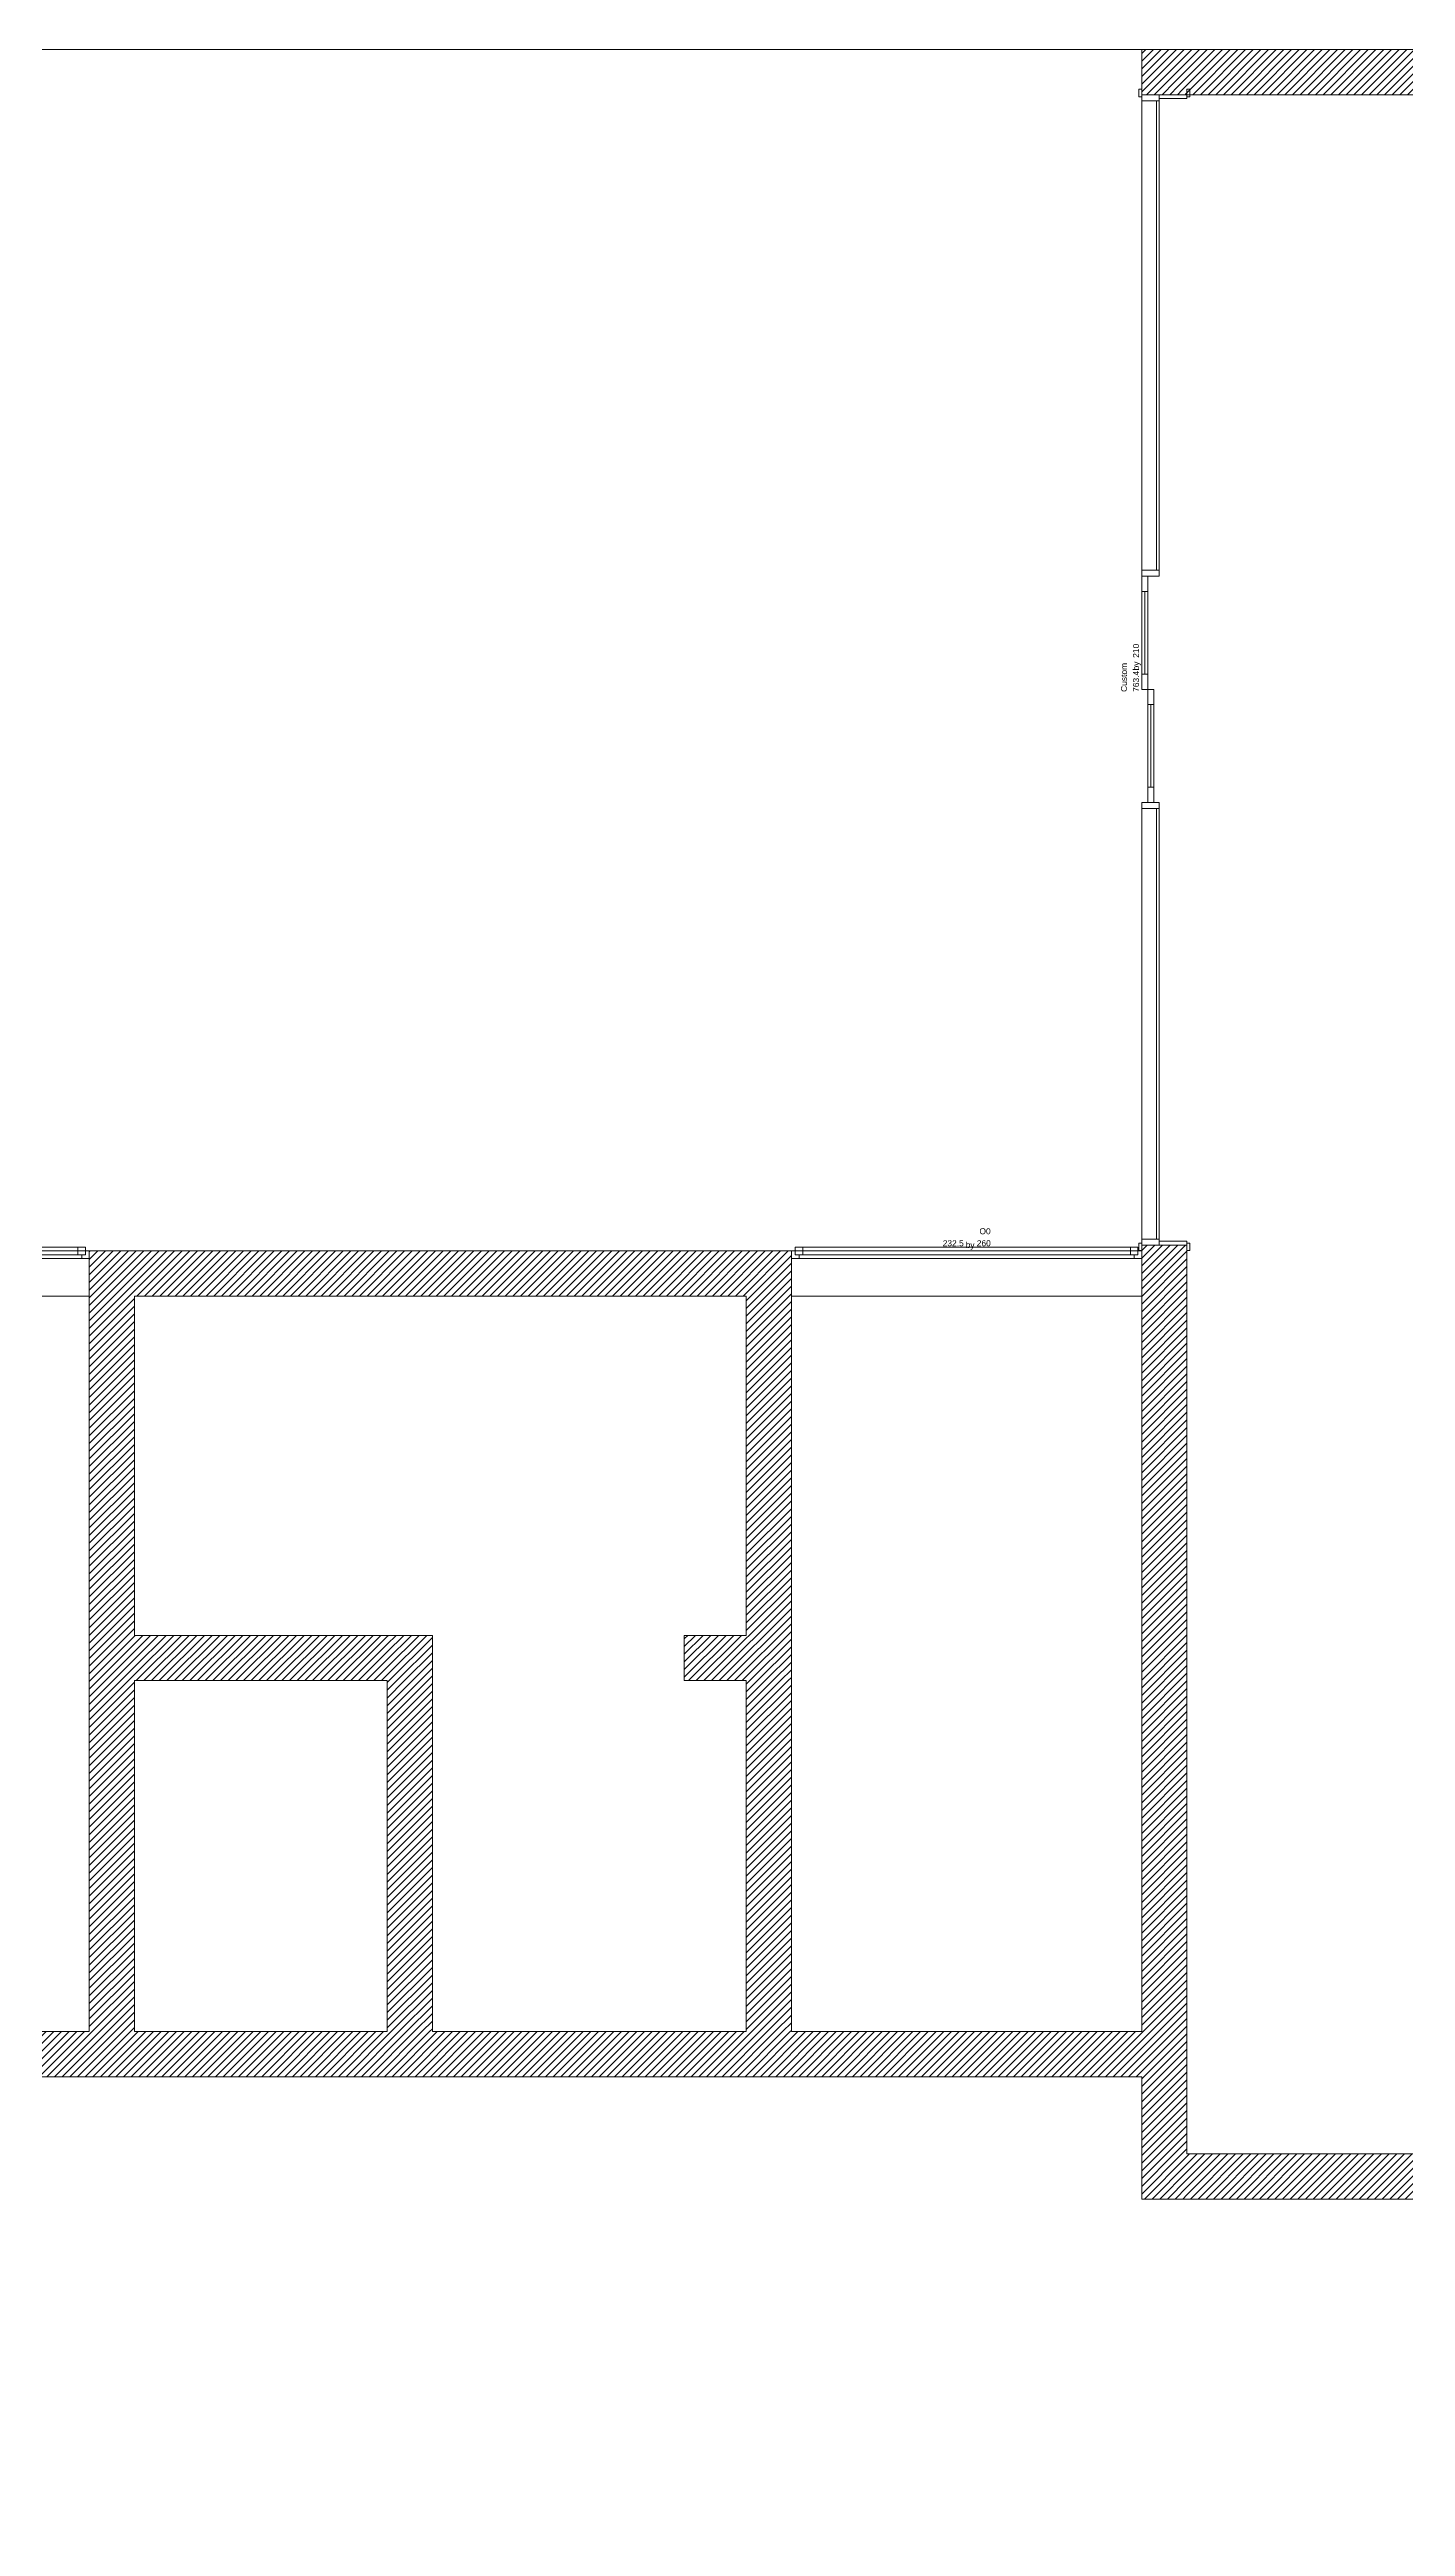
# Model space of a CAD drawing. Header units: millimetres. Extents: x -22335 to 45019, y -6963 to 25912.
# Drawn here: x 18026 to 27024, y 9474 to 25912 of the extents above; entities that cross this region are included whole.
import ezdxf
from ezdxf.enums import TextEntityAlignment as Align

# ---------------------------------------------------------------- set-up
doc = ezdxf.new("R2010")
doc.units = ezdxf.units.MM
doc.header["$MEASUREMENT"] = 0
for name, color, linetype in [('A_KONS_plosce', 7, 'Continuous'), ('A_KONS_zid zunanji', 7, 'Continuous'), ('Archicad Door Markers', 7, 'Continuous'), ('Archicad Doors', 7, 'Continuous'), ('Archicad Window Markers', 7, 'Continuous'), ('Archicad Windows', 7, 'Continuous')]:
    doc.layers.add(name, color=color, linetype=linetype)
for name, color, linetype, lineweight, true_color in [('A_KONS_plosce_Pen_No__89', 7, 'Continuous', 0, 0x71cebe), ('Archicad Doors_Pen_No__23', 7, 'Continuous', 20, 0xff6600), ('Archicad Doors_Pen_No__3', 7, 'Continuous', 13, 0xff6600), ('Archicad Windows_Pen_No__23', 7, 'Continuous', 20, 0xff6600), ('Archicad Windows_Pen_No__3', 7, 'Continuous', 13, 0xff6600)]:
    doc.layers.add(name, color=color, linetype=linetype, lineweight=lineweight, true_color=true_color)
for name, color, linetype, lineweight in [('A_KONS_zid zunanji_Pen_No__27', 7, 'Continuous', 20), ('Archicad Door Markers_Pen_No__7', 7, 'Continuous', 13), ('Archicad Doors_Pen_No__27', 7, 'Continuous', 20), ('Archicad Window Markers_Pen_No__7', 7, 'Continuous', 13), ('Archicad Windows_Pen_No__27', 7, 'Continuous', 20)]:
    doc.layers.add(name, color=color, linetype=linetype, lineweight=lineweight)
doc.styles.add('GENERATED_STYLE_1', font='arial.ttf')
pattern_1 = [(45, (0, 0), (-25.455843, 25.455843), [])]

# ---------------------------------------------------------------- blocks, each defined once
blk = doc.blocks.new('Slab_1', base_point=(-22196, 25912))
at = {"layer": 'A_KONS_plosce_Pen_No__89', "color": 123, "linetype": 'Continuous', "lineweight": 0, "true_color": 0x71cebe, "flags": 128}
blk.add_lwpolyline([(-22196, 25912), (-22196, -6834), (-12447, -6834), (-3773, -6834), (6716, -6834), (9171, -6834), (44877, -6834), (44877, 969), (44877, 11647), (44877, 25912)], close=True, dxfattribs=at)
blk = doc.blocks.new('Wall_19', base_point=(25274, 11647))
at = {"layer": 'A_KONS_zid zunanji', "linetype": 'Continuous', "lineweight": 0, "true_color": 0x000000}
h = blk.add_hatch(dxfattribs=at)
h.set_pattern_fill('Navadna_NF_Opeka', color=18, style=0, pattern_type=2)
h.set_pattern_definition(pattern_1)
h.paths.add_polyline_path([(25274, 11947), (25274, 11647), (25574, 11947)])
h = blk.add_hatch(dxfattribs=at)
h.set_pattern_fill('Navadna_NF_Opeka', color=18, style=0, pattern_type=2)
h.set_pattern_definition(pattern_1)
h.paths.add_polyline_path([(25574, 11947), (25274, 11647), (25574, 11647)])
h = blk.add_hatch(dxfattribs=at)
h.set_pattern_fill('Navadna_NF_Opeka', color=18, style=0, pattern_type=2)
h.set_pattern_definition(pattern_1)
h.paths.add_polyline_path([(34813, 11947), (25574, 11947), (25574, 11647), (34813, 11647)])
h = blk.add_hatch(dxfattribs=at)
h.set_pattern_fill('Navadna_NF_Opeka', color=18, style=0, pattern_type=2)
h.set_pattern_definition(pattern_1)
h.paths.add_polyline_path([(34813, 11947), (35113, 11647), (35113, 11947)])
h = blk.add_hatch(dxfattribs=at)
h.set_pattern_fill('Navadna_NF_Opeka', color=18, style=0, pattern_type=2)
h.set_pattern_definition(pattern_1)
h.paths.add_polyline_path([(34813, 11647), (35113, 11647), (34813, 11947)])
at = {"layer": 'A_KONS_zid zunanji_Pen_No__27', "color": 7, "linetype": 'Continuous', "lineweight": 20, "flags": 128}
for points in [[(25274, 11647), (25274, 11947)], [(34813, 11947), (25574, 11947)], [(35113, 11647), (35113, 11947)], [(25274, 11647), (35113, 11647)]]:
    blk.add_lwpolyline(points, dxfattribs=at)
blk = doc.blocks.new('Sliding Door with 2 Sidelights 27_5')
at = {"layer": 'Archicad Doors_Pen_No__23', "color": 30, "linetype": 'Continuous', "lineweight": 20, "true_color": 0xff6600}
for p, q in [((-3777, 0), (-3817, 0)), ((-3817, 0), (-3817, -115)), ((-3777, -115), (-3777, 0)), ((-919, 0), (-3777, 0)), ((-879, 0), (-919, 0)), ((-919, 0), (-919, -115)), ((-879, -115), (-879, 0)), ((661, 0), (621, 0)), ((621, 0), (621, -115)), ((661, -115), (661, 0)), ((3777, 0), (661, 0)), ((3817, 0), (3777, 0)), ((3777, 0), (3777, -115)), ((3817, -115), (3817, 0)), ((-3817, -115), (-3777, -115)), ((-919, -115), (-879, -115)), ((621, -115), (661, -115)), ((3777, -115), (3817, -115))]:
    blk.add_line(p, q, dxfattribs=at)
at = {"layer": 'Archicad Doors_Pen_No__23', "color": 30, "linetype": 'Continuous', "lineweight": 20, "true_color": 0xff6600, "flags": 128}
for points in [[(-919, -115), (-3777, -115), (-3777, 0), (-919, 0)], [(3777, 0), (661, 0), (661, -115), (3777, -115)]]:
    blk.add_lwpolyline(points, close=True, dxfattribs=at)
at = {"layer": 'Archicad Doors_Pen_No__27', "color": 7, "linetype": 'Continuous', "lineweight": 20}
for p, q in [((-3817, 0), (-3854, 0)), ((-3817, 0), (-3854, 0)), ((-3817, 0), (-3817, -115)), ((-3817, 0), (-3817, -115)), ((3817, 0), (3817, -115)), ((3817, 0), (3817, -115)), ((3817, 0), (3854, 0)), ((3817, 0), (3854, 0)), ((-3817, -115), (-3817, -300)), ((-3817, -115), (-3817, -300)), ((3817, -115), (3817, -300)), ((3817, -115), (3817, -300)), ((-3817, -300), (-3854, -300)), ((-3817, -300), (-3854, -300)), ((3817, -300), (3854, -300)), ((3817, -300), (3854, -300))]:
    blk.add_line(p, q, dxfattribs=at)
at = {"layer": 'Archicad Doors_Pen_No__3', "color": 30, "linetype": 'Continuous', "lineweight": 13, "true_color": 0xff6600}
for p, q in [((-3854, 0), (-3854, 19)), ((-3854, 19), (-3804, 19)), ((-3804, 0), (-3854, 0)), ((-3804, 19), (-3804, 0)), ((-129, 0), (-29, 0)), ((-129, -40), (-129, 0)), ((-29, 0), (-29, -40)), ((521, -40), (521, 0)), ((521, 0), (621, 0)), ((621, 0), (621, -40)), ((3804, 19), (3854, 19)), ((3804, 0), (3804, 19)), ((3854, 0), (3804, 0)), ((3854, 19), (3854, 0)), ((-3817, -300), (-3817, -115)), ((-3817, -115), (-3792, -115)), ((-3792, -115), (-3792, -300)), ((-3777, -97), (-919, -97)), ((-879, -40), (-779, -40)), ((-879, -80), (-879, -40)), ((-779, -80), (-879, -80)), ((-779, -40), (-779, -80)), ((-779, -60), (-229, -60)), ((-229, -80), (-229, -40)), ((-229, -40), (-129, -40)), ((-129, -80), (-229, -80)), ((-29, -40), (-129, -40)), ((-129, -40), (-129, -80)), ((-29, -20), (521, -20)), ((621, -40), (521, -40)), ((3777, -97), (661, -97)), ((3792, -300), (3792, -115)), ((3792, -115), (3817, -115)), ((3817, -115), (3817, -300)), ((-3854, -319), (-3854, -300)), ((-3854, -300), (-3804, -300)), ((-3804, -319), (-3854, -319)), ((-3792, -300), (-3817, -300)), ((-3804, -300), (-3804, -319)), ((3817, -300), (3792, -300)), ((3804, -300), (3854, -300)), ((3804, -319), (3804, -300)), ((3854, -319), (3804, -319)), ((3854, -300), (3854, -319))]:
    blk.add_line(p, q, dxfattribs=at)
at = {"layer": 'Archicad Doors_Pen_No__3', "color": 30, "linetype": 'Continuous', "lineweight": 13, "true_color": 0xff6600, "flags": 128}
for points in [[(-29, 0), (521, 0), (521, -20), (-29, -20)], [(-779, -40), (-229, -40), (-229, -60), (-779, -60)], [(-779, -60), (-229, -60), (-229, -80), (-779, -80)], [(-29, -20), (521, -20), (521, -40), (-29, -40)]]:
    blk.add_lwpolyline(points, close=True, dxfattribs=at)
blk = doc.blocks.new('Basic Window-Door-Skylight Marker')
at = {"layer": 'Archicad Window Markers_Pen_No__7', "color": 7, "lineweight": 13, "style": 'GENERATED_STYLE_1'}
for tag, p in [('AC_WIDO_ID', (-157, 99)), ('AC_WIDO_A_SIZE', (-157, 20)), ('GS_Separator', (-23, 8)), ('AC_WIDO_B_SIZE', (65, 19))]:
    blk.add_attdef(tag, text='', height=40, dxfattribs=at).set_placement(p, align=Align.BOTTOM_LEFT)
blk = doc.blocks.new('Wall_33', base_point=(25274, 11647))
at = {"layer": 'A_KONS_zid zunanji', "linetype": 'Continuous', "lineweight": 0, "true_color": 0x000000}
h = blk.add_hatch(dxfattribs=at)
h.set_pattern_fill('Navadna_NF_Opeka', color=18, style=0, pattern_type=2)
h.set_pattern_definition(pattern_1)
h.paths.add_polyline_path([(25574, 25912), (25274, 25912), (25574, 25612)])
h = blk.add_hatch(dxfattribs=at)
h.set_pattern_fill('Navadna_NF_Opeka', color=18, style=0, pattern_type=2)
h.set_pattern_definition(pattern_1)
h.paths.add_polyline_path([(25574, 25612), (25274, 25912), (25274, 25612)])
h = blk.add_hatch(dxfattribs=at)
h.set_pattern_fill('Navadna_NF_Opeka', color=18, style=0, pattern_type=2)
h.set_pattern_definition(pattern_1)
h.paths.add_polyline_path([(25574, 17978), (25274, 17978), (25274, 11947), (25574, 11947)])
at = {"layer": 'A_KONS_zid zunanji_Pen_No__27', "color": 7, "linetype": 'Continuous', "lineweight": 20}
for p, q in [((25274, 25612), (25274, 25649)), ((25574, 25612), (25574, 25649)), ((25274, 25612), (25389, 25612)), ((25389, 25612), (25574, 25612)), ((25274, 17978), (25274, 17941)), ((25274, 17978), (25389, 17978)), ((25389, 17978), (25574, 17978)), ((25574, 17978), (25574, 17941))]:
    blk.add_line(p, q, dxfattribs=at)
at = {"layer": 'A_KONS_zid zunanji_Pen_No__27', "color": 7, "linetype": 'Continuous', "lineweight": 20, "flags": 128}
for points in [[(25274, 25912), (25574, 25912)], [(25274, 25912), (25274, 25612)], [(25274, 17978), (25274, 17939)], [(25574, 11947), (25574, 17978)], [(25274, 17639), (25274, 12759)], [(25274, 12459), (25274, 11947)]]:
    blk.add_lwpolyline(points, dxfattribs=at)
at = {"layer": 'Archicad Door Markers', "color": 161, "lineweight": 13, "true_color": 0x40a5ff}
ref = blk.add_blockref('Basic Window-Door-Skylight Marker', (25274, 21795), dxfattribs=dict(at, rotation=90))
ref.add_attrib('AC_MarkerText_1', 'Custom', dxfattribs={"layer": 'Archicad Door Markers_Pen_No__7', "color": 7, "lineweight": 13, "height": 40, "rotation": 90, "style": 'GENERATED_STYLE_1'}).set_placement((25188, 21649), align=Align.BOTTOM_LEFT)
ref.add_attrib('GS_Separator', ' by ', dxfattribs={"layer": 'Archicad Door Markers_Pen_No__7', "color": 7, "lineweight": 13, "height": 40, "rotation": 90, "style": 'GENERATED_STYLE_1'}).set_placement((25268, 21776), align=Align.BOTTOM_LEFT)
ref.add_attrib('AC_WIDO_A_SIZE', '763.4', dxfattribs={"layer": 'Archicad Door Markers_Pen_No__7', "color": 7, "lineweight": 13, "height": 40, "rotation": 90, "style": 'GENERATED_STYLE_1'}).set_placement((25268, 21649), align=Align.BOTTOM_LEFT)
ref.add_attrib('AC_WIDO_B_SIZE', '210', dxfattribs={"layer": 'Archicad Door Markers_Pen_No__7', "color": 7, "lineweight": 13, "height": 40, "rotation": 90, "style": 'GENERATED_STYLE_1'}).set_placement((25268, 21875), align=Align.BOTTOM_LEFT)
at = {"layer": 'Archicad Doors', "color": 21, "linetype": 'Continuous', "lineweight": 0, "true_color": 0xff9955, "zscale": 1000, "rotation": 90}
blk.add_blockref('Sliding Door with 2 Sidelights 27_5', (25274, 21795), dxfattribs=at)
blk = doc.blocks.new('Wall_35', base_point=(25274, 25912))
at = {"layer": 'A_KONS_zid zunanji', "linetype": 'Continuous', "lineweight": 0, "true_color": 0x000000}
h = blk.add_hatch(dxfattribs=at)
h.set_pattern_fill('Navadna_NF_Opeka', color=18, style=0, pattern_type=2)
h.set_pattern_definition(pattern_1)
h.paths.add_polyline_path([(25574, 25612), (34813, 25612), (34813, 25912), (25574, 25912)])
at = {"layer": 'A_KONS_zid zunanji_Pen_No__27', "color": 7, "linetype": 'Continuous', "lineweight": 20, "flags": 128}
for points in [[(34813, 25912), (25574, 25912)], [(25574, 25612), (34813, 25612)]]:
    blk.add_lwpolyline(points, dxfattribs=at)
blk = doc.blocks.new('Window 27_9')
at = {"layer": 'Archicad Windows_Pen_No__23', "color": 30, "linetype": 'Continuous', "lineweight": 20, "true_color": 0xff6600}
for p, q in [((-1090, 0), (-1065, 0)), ((-1065, 25), (-1015, 25)), ((-1065, -25), (-1065, 25)), ((-1065, 0), (-1065, -25)), ((-1015, 25), (-1015, -25)), ((-1015, 25), (1015, 25)), ((-1015, 0), (1015, 0)), ((1015, -25), (1015, 25)), ((1015, 25), (1065, 25)), ((1065, 25), (1065, -25)), ((1065, -25), (1065, 0)), ((1065, 0), (1090, 0)), ((-1040, -50), (-1090, -50)), ((-1065, -25), (-1040, -25)), ((-1015, -25), (-1065, -25)), ((-1040, -25), (-1040, -50)), ((1015, -25), (-1015, -25)), ((1065, -25), (1015, -25)), ((1040, -50), (1040, -25)), ((1040, -25), (1065, -25)), ((1090, -50), (1040, -50))]:
    blk.add_line(p, q, dxfattribs=at)
at = {"layer": 'Archicad Windows_Pen_No__27', "color": 7, "linetype": 'Continuous', "lineweight": 20}
for p, q in [((-1090, 0), (-1090, -50)), ((-1090, 0), (-1090, -50)), ((1090, 0), (1090, -50)), ((1090, 0), (1090, -50)), ((-1090, -50), (-1090, -300)), ((1090, -50), (1090, -300))]:
    blk.add_line(p, q, dxfattribs=at)
at = {"layer": 'Archicad Windows_Pen_No__3', "color": 30, "linetype": 'Continuous', "lineweight": 13, "true_color": 0xff6600}
for p, q in [((-1090, 0), (1090, 0)), ((-1015, 25), (1015, 25)), ((1040, -50), (-1040, -50)), ((-1090, -300), (1090, -300))]:
    blk.add_line(p, q, dxfattribs=at)
blk = doc.blocks.new('Window 27_10')
at = {"layer": 'Archicad Windows_Pen_No__23', "color": 30, "linetype": 'Continuous', "lineweight": 20, "true_color": 0xff6600}
for p, q in [((-1162, 0), (-1137, 0)), ((-1137, 25), (-1087, 25)), ((-1137, -25), (-1137, 25)), ((-1137, 0), (-1137, -25)), ((-1087, 25), (-1087, -25)), ((-1087, 25), (1087, 25)), ((-1087, 0), (1087, 0)), ((1087, -25), (1087, 25)), ((1087, 25), (1137, 25)), ((1137, 25), (1137, -25)), ((1137, -25), (1137, 0)), ((1137, 0), (1162, 0)), ((-1112, -50), (-1162, -50)), ((-1137, -25), (-1112, -25)), ((-1087, -25), (-1137, -25)), ((-1112, -25), (-1112, -50)), ((1087, -25), (-1087, -25)), ((1137, -25), (1087, -25)), ((1112, -50), (1112, -25)), ((1112, -25), (1137, -25)), ((1162, -50), (1112, -50))]:
    blk.add_line(p, q, dxfattribs=at)
at = {"layer": 'Archicad Windows_Pen_No__27', "color": 7, "linetype": 'Continuous', "lineweight": 20}
for p, q in [((-1162, 0), (-1162, -50)), ((-1162, 0), (-1162, -50)), ((1162, 0), (1162, -50)), ((1162, 0), (1162, -50)), ((-1162, -50), (-1162, -300)), ((1162, -50), (1162, -300))]:
    blk.add_line(p, q, dxfattribs=at)
at = {"layer": 'Archicad Windows_Pen_No__3', "color": 30, "linetype": 'Continuous', "lineweight": 13, "true_color": 0xff6600}
for p, q in [((-1162, 0), (1162, 0)), ((-1087, 25), (1087, 25)), ((1112, -50), (-1112, -50)), ((-1162, -300), (1162, -300))]:
    blk.add_line(p, q, dxfattribs=at)
blk = doc.blocks.new('Wall_37', base_point=(25274, 17939))
at = {"layer": 'A_KONS_zid zunanji', "linetype": 'Continuous', "lineweight": 0, "true_color": 0x000000}
h = blk.add_hatch(dxfattribs=at)
h.set_pattern_fill('Navadna_NF_Opeka', color=18, style=0, pattern_type=2)
h.set_pattern_definition(pattern_1)
h.paths.add_polyline_path([(18290, 17939), (18290, 17639), (22949, 17639), (22949, 17939)])
at = {"layer": 'A_KONS_zid zunanji_Pen_No__27', "color": 7, "linetype": 'Continuous', "lineweight": 20}
for p, q in [((16110, 17939), (16110, 17889)), ((18290, 17939), (18290, 17889)), ((22949, 17939), (22949, 17889)), ((25274, 17939), (25274, 17889)), ((16110, 17889), (16110, 17639)), ((18290, 17889), (18290, 17639)), ((22949, 17889), (22949, 17639)), ((25274, 17889), (25274, 17639))]:
    blk.add_line(p, q, dxfattribs=at)
at = {"layer": 'A_KONS_zid zunanji_Pen_No__27', "color": 7, "linetype": 'Continuous', "lineweight": 20, "flags": 128}
for points in [[(22949, 17939), (18290, 17939)], [(18590, 17639), (22649, 17639)]]:
    blk.add_lwpolyline(points, dxfattribs=at)
at = {"layer": 'Archicad Window Markers', "color": 161, "lineweight": 13, "true_color": 0x40a5ff}
ref = blk.add_blockref('Basic Window-Door-Skylight Marker', (17200, 17639), dxfattribs=dict(at, rotation=180))
ref.add_attrib('GS_Separator', ' by ', dxfattribs={"layer": 'Archicad Window Markers_Pen_No__7', "color": 7, "lineweight": 13, "height": 40, "rotation": 360, "style": 'GENERATED_STYLE_1'}).set_placement((17179, 17947), align=Align.BOTTOM_LEFT)
ref.add_attrib('AC_WIDO_ID', 'O9', dxfattribs={"layer": 'Archicad Window Markers_Pen_No__7', "color": 7, "lineweight": 13, "height": 40, "rotation": 360, "style": 'GENERATED_STYLE_1'}).set_placement((17285, 18038), align=Align.BOTTOM_LEFT)
ref.add_attrib('AC_WIDO_A_SIZE', '217.9', dxfattribs={"layer": 'Archicad Window Markers_Pen_No__7', "color": 7, "lineweight": 13, "height": 40, "rotation": 360, "style": 'GENERATED_STYLE_1'}).set_placement((17041, 17958), align=Align.BOTTOM_LEFT)
ref.add_attrib('AC_WIDO_B_SIZE', '260', dxfattribs={"layer": 'Archicad Window Markers_Pen_No__7', "color": 7, "lineweight": 13, "height": 40, "rotation": 360, "style": 'GENERATED_STYLE_1'}).set_placement((17267, 17958), align=Align.BOTTOM_LEFT)
ref = blk.add_blockref('Basic Window-Door-Skylight Marker', (24112, 17639), dxfattribs=dict(at, rotation=180))
ref.add_attrib('GS_Separator', ' by ', dxfattribs={"layer": 'Archicad Window Markers_Pen_No__7', "color": 7, "lineweight": 13, "height": 40, "rotation": 360, "style": 'GENERATED_STYLE_1'}).set_placement((24090, 17947), align=Align.BOTTOM_LEFT)
ref.add_attrib('AC_WIDO_ID', 'O0', dxfattribs={"layer": 'Archicad Window Markers_Pen_No__7', "color": 7, "lineweight": 13, "height": 40, "rotation": 360, "style": 'GENERATED_STYLE_1'}).set_placement((24197, 18038), align=Align.BOTTOM_LEFT)
ref.add_attrib('AC_WIDO_A_SIZE', '232.5', dxfattribs={"layer": 'Archicad Window Markers_Pen_No__7', "color": 7, "lineweight": 13, "height": 40, "rotation": 360, "style": 'GENERATED_STYLE_1'}).set_placement((23953, 17958), align=Align.BOTTOM_LEFT)
ref.add_attrib('AC_WIDO_B_SIZE', '260', dxfattribs={"layer": 'Archicad Window Markers_Pen_No__7', "color": 7, "lineweight": 13, "height": 40, "rotation": 360, "style": 'GENERATED_STYLE_1'}).set_placement((24179, 17958), align=Align.BOTTOM_LEFT)
at = {"layer": 'Archicad Windows', "color": 21, "linetype": 'Continuous', "lineweight": 0, "true_color": 0xff9955, "zscale": 1000}
blk.add_blockref('Window 27_9', (17200, 17939), dxfattribs=at)
at = {"layer": 'Archicad Windows', "color": 21, "linetype": 'Continuous', "lineweight": 0, "true_color": 0xff9955, "xscale": -1, "zscale": 1000}
blk.add_blockref('Window 27_10', (24112, 17939), dxfattribs=at)
blk = doc.blocks.new('Wall_38', base_point=(25274, 12759))
at = {"layer": 'A_KONS_zid zunanji', "linetype": 'Continuous', "lineweight": 0, "true_color": 0x000000}
h = blk.add_hatch(dxfattribs=at)
h.set_pattern_fill('Navadna_NF_Opeka', color=18, style=0, pattern_type=2)
h.set_pattern_definition(pattern_1)
h.paths.add_polyline_path([(25274, 12759), (16110, 12759), (16110, 12459), (25274, 12459)])
at = {"layer": 'A_KONS_zid zunanji_Pen_No__27', "color": 7, "linetype": 'Continuous', "lineweight": 20, "flags": 128}
for points in [[(18290, 12759), (16110, 12759)], [(20267, 12759), (18590, 12759)], [(22649, 12759), (20567, 12759)], [(25274, 12759), (22949, 12759)], [(16110, 12459), (25274, 12459)]]:
    blk.add_lwpolyline(points, dxfattribs=at)
blk = doc.blocks.new('Wall_39', base_point=(18290, 12759))
at = {"layer": 'A_KONS_zid zunanji', "linetype": 'Continuous', "lineweight": 0, "true_color": 0x000000}
h = blk.add_hatch(dxfattribs=at)
h.set_pattern_fill('Navadna_NF_Opeka', color=18, style=0, pattern_type=2)
h.set_pattern_definition(pattern_1)
h.paths.add_polyline_path([(18590, 12759), (18590, 17639), (18290, 17639), (18290, 12759)])
at = {"layer": 'A_KONS_zid zunanji_Pen_No__27', "color": 7, "linetype": 'Continuous', "lineweight": 20, "flags": 128}
for points in [[(18290, 17639), (18290, 12759)], [(18590, 15388), (18590, 17639)], [(18590, 12759), (18590, 15088)]]:
    blk.add_lwpolyline(points, dxfattribs=at)
blk = doc.blocks.new('Wall_40', base_point=(20567, 12759))
at = {"layer": 'A_KONS_zid zunanji', "linetype": 'Continuous', "lineweight": 0, "true_color": 0x000000}
h = blk.add_hatch(dxfattribs=at)
h.set_pattern_fill('Navadna_NF_Opeka', color=18, style=0, pattern_type=2)
h.set_pattern_definition(pattern_1)
h.paths.add_polyline_path([(20267, 15088), (20567, 15388), (20267, 15388)])
h = blk.add_hatch(dxfattribs=at)
h.set_pattern_fill('Navadna_NF_Opeka', color=18, style=0, pattern_type=2)
h.set_pattern_definition(pattern_1)
h.paths.add_polyline_path([(20267, 15088), (20567, 15088), (20567, 15388)])
h = blk.add_hatch(dxfattribs=at)
h.set_pattern_fill('Navadna_NF_Opeka', color=18, style=0, pattern_type=2)
h.set_pattern_definition(pattern_1)
h.paths.add_polyline_path([(20267, 15088), (20267, 12759), (20567, 12759), (20567, 15088)])
at = {"layer": 'A_KONS_zid zunanji_Pen_No__27', "color": 7, "linetype": 'Continuous', "lineweight": 20, "flags": 128}
for points in [[(20567, 15388), (20267, 15388)], [(20567, 12759), (20567, 15388)], [(20267, 15088), (20267, 12759)]]:
    blk.add_lwpolyline(points, dxfattribs=at)
blk = doc.blocks.new('Wall_41', base_point=(20567, 15388))
at = {"layer": 'A_KONS_zid zunanji', "linetype": 'Continuous', "lineweight": 0, "true_color": 0x000000}
h = blk.add_hatch(dxfattribs=at)
h.set_pattern_fill('Navadna_NF_Opeka', color=18, style=0, pattern_type=2)
h.set_pattern_definition(pattern_1)
h.paths.add_polyline_path([(20267, 15388), (18590, 15388), (18590, 15088), (20267, 15088)])
at = {"layer": 'A_KONS_zid zunanji_Pen_No__27', "color": 7, "linetype": 'Continuous', "lineweight": 20, "flags": 128}
for points in [[(20267, 15388), (18590, 15388)], [(18590, 15088), (20267, 15088)]]:
    blk.add_lwpolyline(points, dxfattribs=at)
blk = doc.blocks.new('Wall_42', base_point=(22949, 12759))
at = {"layer": 'A_KONS_zid zunanji', "linetype": 'Continuous', "lineweight": 0, "true_color": 0x000000}
h = blk.add_hatch(dxfattribs=at)
h.set_pattern_fill('Navadna_NF_Opeka', color=18, style=0, pattern_type=2)
h.set_pattern_definition(pattern_1)
h.paths.add_polyline_path([(22649, 15088), (22949, 15388), (22649, 15388)])
h = blk.add_hatch(dxfattribs=at)
h.set_pattern_fill('Navadna_NF_Opeka', color=18, style=0, pattern_type=2)
h.set_pattern_definition(pattern_1)
h.paths.add_polyline_path([(22649, 15088), (22949, 15088), (22949, 15388)])
h = blk.add_hatch(dxfattribs=at)
h.set_pattern_fill('Navadna_NF_Opeka', color=18, style=0, pattern_type=2)
h.set_pattern_definition(pattern_1)
h.paths.add_polyline_path([(22649, 15088), (22649, 12759), (22949, 12759), (22949, 15088)])
at = {"layer": 'A_KONS_zid zunanji_Pen_No__27', "color": 7, "linetype": 'Continuous', "lineweight": 20, "flags": 128}
for points in [[(22949, 12759), (22949, 15388)], [(22649, 15088), (22649, 12759)]]:
    blk.add_lwpolyline(points, dxfattribs=at)
blk = doc.blocks.new('Wall_43', base_point=(22949, 15388))
at = {"layer": 'A_KONS_zid zunanji', "linetype": 'Continuous', "lineweight": 0, "true_color": 0x000000}
h = blk.add_hatch(dxfattribs=at)
h.set_pattern_fill('Navadna_NF_Opeka', color=18, style=0, pattern_type=2)
h.set_pattern_definition(pattern_1)
h.paths.add_polyline_path([(22649, 15388), (22238, 15388), (22238, 15088), (22649, 15088)])
at = {"layer": 'A_KONS_zid zunanji_Pen_No__27', "color": 7, "linetype": 'Continuous', "lineweight": 20, "flags": 128}
for points in [[(22649, 15388), (22238, 15388)], [(22238, 15388), (22238, 15088)], [(22238, 15088), (22649, 15088)]]:
    blk.add_lwpolyline(points, dxfattribs=at)
blk = doc.blocks.new('Wall_44', base_point=(22949, 15388))
at = {"layer": 'A_KONS_zid zunanji', "linetype": 'Continuous', "lineweight": 0, "true_color": 0x000000}
h = blk.add_hatch(dxfattribs=at)
h.set_pattern_fill('Navadna_NF_Opeka', color=18, style=0, pattern_type=2)
h.set_pattern_definition(pattern_1)
h.paths.add_polyline_path([(22949, 15388), (22949, 17639), (22649, 17639), (22649, 15388)])
at = {"layer": 'A_KONS_zid zunanji_Pen_No__27', "color": 7, "linetype": 'Continuous', "lineweight": 20, "flags": 128}
for points in [[(22649, 17639), (22649, 15388)], [(22949, 15388), (22949, 17639)]]:
    blk.add_lwpolyline(points, dxfattribs=at)

msp = doc.modelspace()

# ---------------------------------------------------------------- block references
at = {"layer": 'A_KONS_plosce', "color": 123, "linetype": 'Continuous', "lineweight": 0, "true_color": 0x71cebe}
msp.add_blockref('Slab_1', (-22196, 25912), dxfattribs=at)
at = {"layer": 'A_KONS_zid zunanji', "color": 7, "lineweight": 20}
for name, p in [('Wall_33', (25274, 11647)), ('Wall_35', (25274, 25912)), ('Wall_37', (25274, 17939)), ('Wall_39', (18290, 12759)), ('Wall_44', (22949, 15388)), ('Wall_41', (20567, 15388)), ('Wall_40', (20567, 12759)), ('Wall_43', (22949, 15388)), ('Wall_42', (22949, 12759)), ('Wall_38', (25274, 12759)), ('Wall_19', (25274, 11647))]:
    msp.add_blockref(name, p, dxfattribs=at)

doc.saveas('drawing.dxf')
